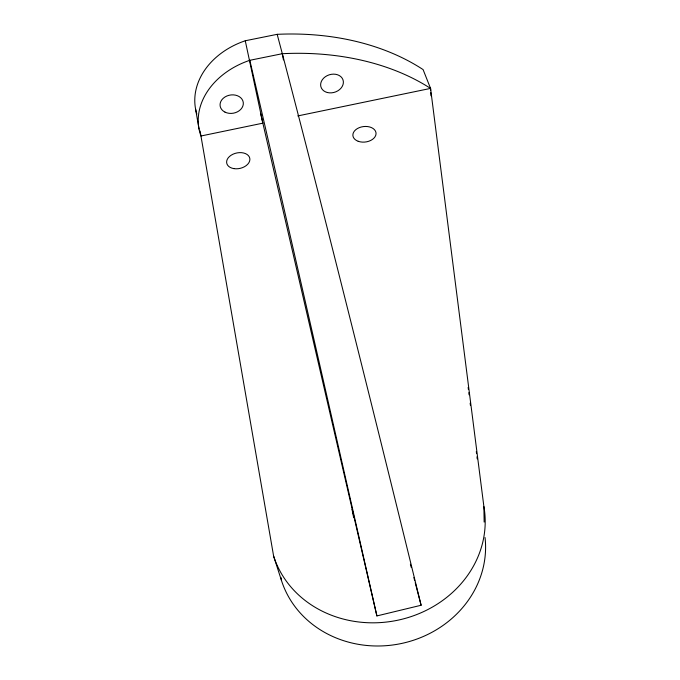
<?xml version="1.0" encoding="UTF-8"?>
<svg xmlns="http://www.w3.org/2000/svg" width="680" height="680" viewBox="0 0 680 680"><rect width="100%" height="100%" fill="white"/><g stroke="black" fill="none" stroke-linecap="round" stroke-linejoin="round"><path stroke-width="1.02" d="M260.703 113.857L376.899 615.927L421.107 605.26A1955.944 33.209 76.9 0 0 282.319 53.703L277.168 34.331L245.268 40.766A73.304 57.928 -12.3 0 0 196.843 114.095M297.772 115.931L430.559 88.409L483.888 506.566L484.151 522.07M245.268 40.766L262.854 123.165L200.948 136A74.647 57.97 -12.5 0 1 249.815 60.299L282.319 53.703A230.75 161.636 -11.7 0 1 430.559 88.409L430.678 90.516M430.559 88.409L423.087 69.59A226.95 161.993 -11.5 0 0 277.168 34.331M200.09 131.01L273.624 556.121L281.495 580.567A104.448 94.877 -11.3 0 0 401.319 643.518A104.448 94.877 -11.3 0 0 485.052 537.548M410.397 564.213L411.196 567.29M413.874 577.558L414.681 580.635M415.216 582.683L421.107 605.26M352.027 509.286L353.617 517.42M282.319 53.703L283.433 59.908M280.942 577.439L281.495 580.567M195.594 109.097L199.036 129.047M468.154 387.447L468.418 389.546M468.826 392.7L469.089 394.8M470.16 403.206L470.424 405.305M476.306 451.529L476.569 453.637M476.969 456.781L477.241 458.889M430.797 92.633L430.975 95.803M249.815 60.299A1961.919 9.724 77.4 0 1 376.899 615.927M483.888 506.566A108.23 96.704 -10.9 0 1 400.528 619.599A108.23 96.704 -10.9 0 1 273.624 556.121M327.377 92.522A11.585 9.129 -17.6 0 0 343.324 81.252A11.585 9.129 -17.6 0 0 325.312 76.755A11.585 9.129 -17.6 0 0 327.377 92.522M358.199 141.287A11.645 7.786 -6.9 0 0 376.04 133.875A11.645 7.786 -6.9 0 0 359.133 127.704A11.645 7.786 -6.9 0 0 358.199 141.287M233.911 168.623A11.781 7.879 -12.2 0 0 249.773 158.244A11.781 7.879 -12.2 0 0 231.073 155.269A11.781 7.879 -12.2 0 0 233.911 168.623M224.986 112.115A11.704 9.214 -9.3 0 0 243.287 104.252A11.704 9.214 -9.3 0 0 226.797 96.033A11.704 9.214 -9.3 0 0 224.986 112.115"/></g></svg>
